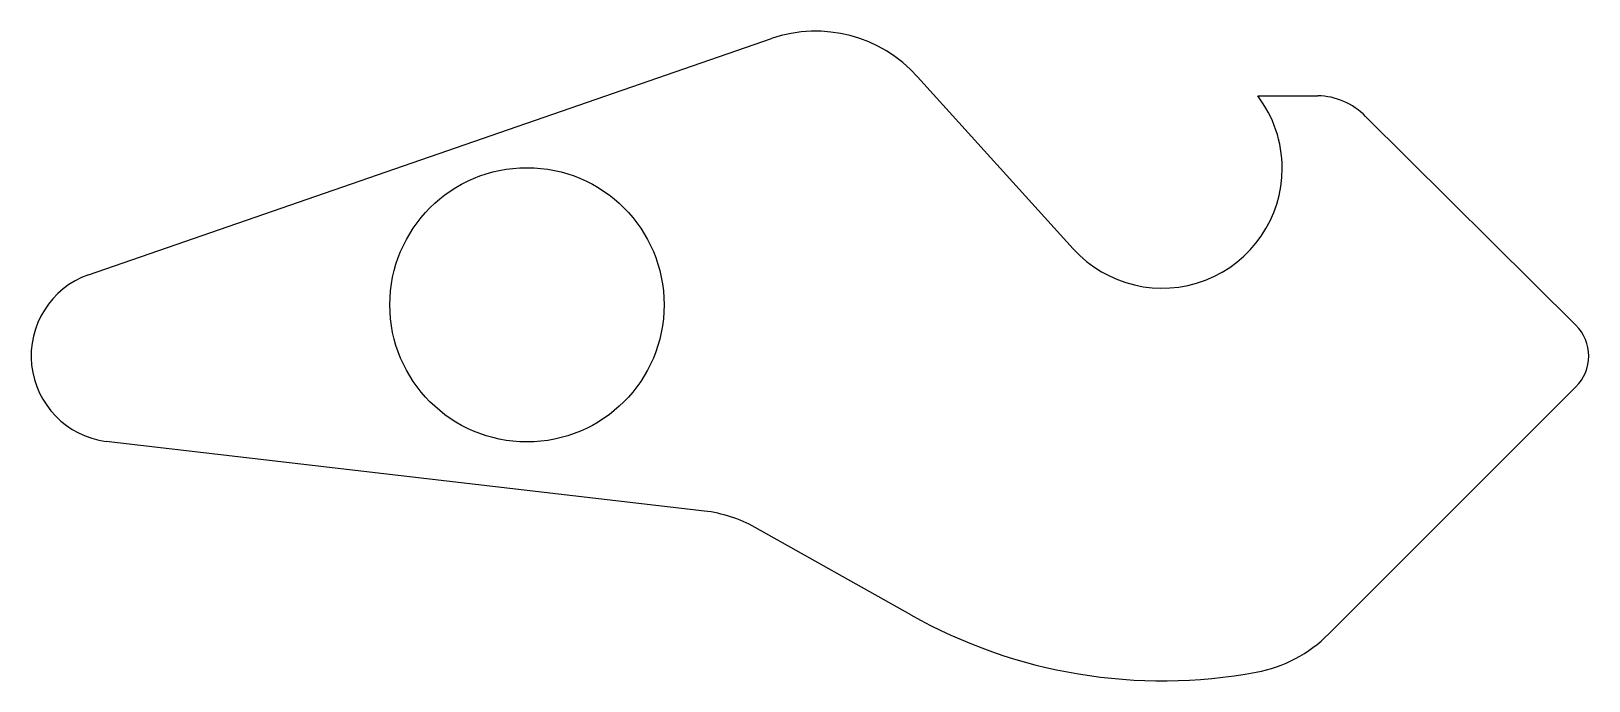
# Model space of a CAD drawing. Extents: x 0 to 11.4, y 0 to 4.8.
import ezdxf

# ---------------------------------------------------------------- set-up
doc = ezdxf.new("R2010")
doc.units = 0
doc.header["$MEASUREMENT"] = 0
doc.layers.add('CUT', color=7, linetype='CONTINUOUS')

msp = doc.modelspace()

# ---------------------------------------------------------------- linework, layer by layer
at = {"layer": 'CUT', "color": 1}
for p, q in [((0.42, 2.97), (5.42, 4.7)), ((6.49, 4.42), (7.63, 3.16)), ((8.98, 4.28), (9.42, 4.28)), ((9.77, 4.13), (11.31, 2.6)), ((11.31, 2.15), (9.5, 0.34)), ((4.93, 1.24), (0.55, 1.75)), ((6.44, 0.48), (5.3, 1.12))]:
    msp.add_line(p, q, dxfattribs=at)
msp.add_circle((3.63, 2.75), 1.0041, dxfattribs=at)
for centre, radius, start, end in [((5.7435, 3.7517), 1.002, 41.8361, 108.835), ((8.281, 3.747), 0.879, 0.1931, 37.3242), ((9.4139, 3.7825), 0.4975, 44.2996, 89.3032), ((8.2811, 3.7504), 0.8789, 222.2026, 359.9728), ((0.6305, 2.3755), 0.6307, 109.4966, 262.6681), ((11.09, 2.375), 0.3147, 314.3599, 45.6401), ((4.8131, 0.249), 0.9979, 60.7919, 83.2698), ((8.2826, 3.7496), 3.753, 240.5956, 280.5532), ((8.7868, 1.0483), 1.0052, 280.4999, 315.1953)]:
    msp.add_arc(centre, radius, start, end, dxfattribs=at)

doc.saveas('drawing.dxf')
